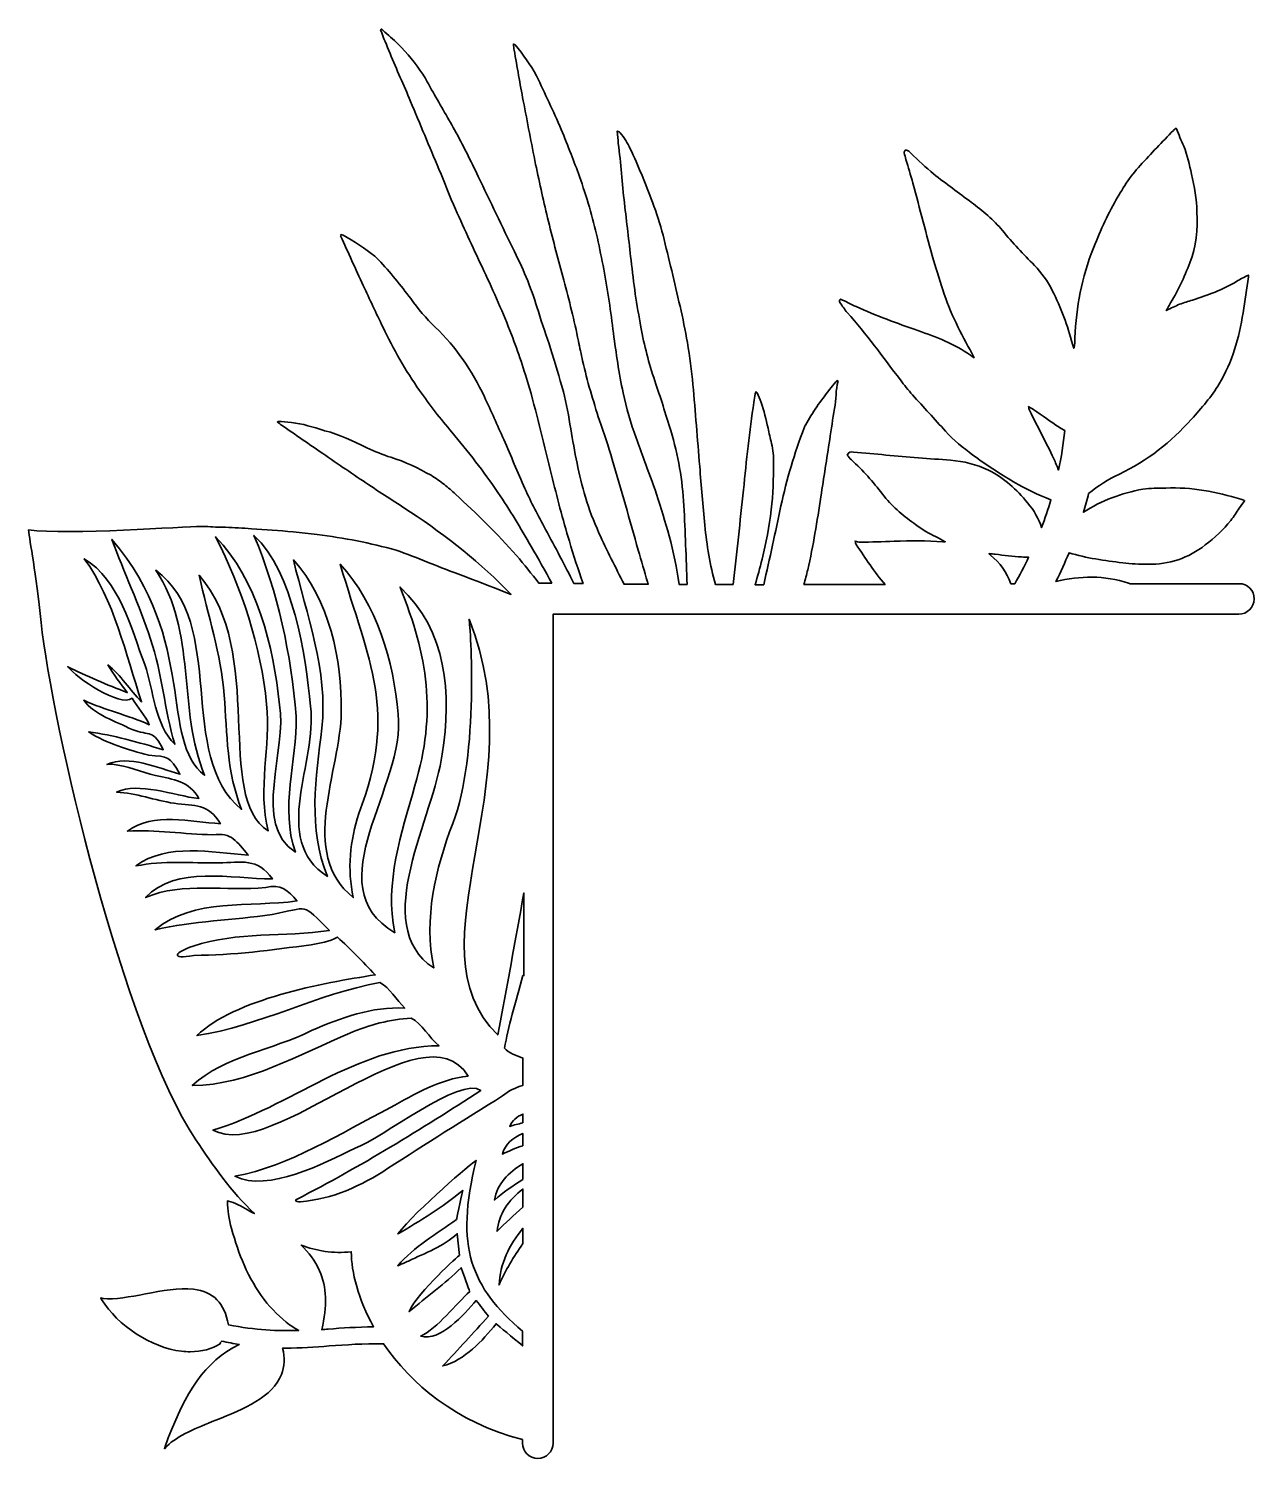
# Model space of a CAD drawing. Header units: millimetres. Extents: x 14 to 238, y 14 to 275.
import ezdxf

# ---------------------------------------------------------------- set-up
doc = ezdxf.new("R2010")
doc.units = ezdxf.units.MM
doc.header["$MEASUREMENT"] = 0
doc.layers.add('Layer 1', color=7, linetype='Continuous', lineweight=0)

msp = doc.modelspace()

# ---------------------------------------------------------------- linework, layer by layer
at = {"layer": 'Layer 1', "color": 18, "lineweight": 35, "true_color": 0x000000}
for points, knots in [([(235.23, 173.46), (235.23, 173.46), (215.37, 173.46), (215.37, 173.46), (215.27, 173.5), (215.19, 173.53), (215.09, 173.57), (210.64, 174.98), (206.23, 174.94), (201.82, 173.85), (202.71, 175.58), (203.48, 177.34), (204.22, 179.11), (207.4, 178.12), (210.71, 177.66), (214, 177.27), (215.51, 177.09), (217.06, 176.99), (218.58, 176.99), (222.46, 176.95), (225.95, 178.12), (229.06, 180.52), (230.79, 181.86), (232.37, 183.3), (233.72, 185), (234.28, 185.7), (234.77, 186.48), (235.27, 187.22), (235.59, 187.64), (235.87, 188.1), (236.22, 188.59), (236.01, 188.7), (235.8, 188.81), (235.55, 188.88), (231.07, 190.18), (226.55, 191.13), (221.86, 190.89), (220.49, 190.82), (219.04, 190.92), (217.7, 190.68), (213.78, 190.01), (210.15, 188.63), (206.83, 186.48), (207.19, 187.61), (207.5, 188.77), (207.79, 189.9), (209.51, 191.31), (211.38, 192.48), (213.4, 193.43), (218.48, 195.86), (222.81, 199.25), (226.55, 203.45), (228.35, 205.49), (230.22, 207.54), (231.6, 209.9), (233.93, 213.89), (235.3, 218.26), (235.94, 222.85), (236.26, 225.04), (236.61, 227.22), (236.96, 229.41), (236.96, 229.48), (236.96, 229.59), (236.93, 229.73), (236.18, 229.34), (235.44, 228.99), (234.74, 228.56), (232.23, 227.05), (229.52, 226.06), (226.73, 225.18), (225.95, 224.93), (225.14, 224.68), (224.37, 224.4), (223.59, 224.08), (222.88, 223.73), (221.93, 223.27), (222.18, 223.66), (222.32, 223.91), (222.46, 224.19), (223.98, 226.69), (225.21, 229.31), (226.27, 231.99), (227.44, 234.95), (227.65, 238.09), (227.54, 241.23), (227.47, 243.56), (227.12, 245.89), (226.55, 248.14), (226.13, 249.87), (225.85, 251.6), (225.14, 253.22), (224.68, 254.28), (224.23, 255.34), (223.73, 256.5), (223.48, 256.33), (223.34, 256.22), (223.24, 256.12), (221.23, 254), (219.18, 251.88), (217.21, 249.73), (215.34, 247.69), (213.85, 245.36), (212.51, 242.92), (210.86, 239.92), (209.48, 236.82), (208.28, 233.61), (206.27, 228.32), (205.42, 222.85), (205.25, 217.24), (205.25, 216.96), (205.21, 216.68), (205.07, 216.39), (205, 216.64), (204.89, 216.89), (204.86, 217.13), (203.94, 220.52), (202.78, 223.8), (201.15, 226.94), (200.27, 228.64), (199.21, 230.15), (197.91, 231.49), (195.9, 233.54), (193.89, 235.62), (192.09, 237.84), (190.46, 239.82), (188.45, 241.44), (186.41, 242.99), (184.11, 244.72), (181.79, 246.38), (179.53, 248.18), (178.08, 249.34), (176.74, 250.68), (175.37, 251.95), (175.19, 252.09), (175.05, 252.31), (174.87, 252.41), (174.73, 252.48), (174.48, 252.55), (174.34, 252.48), (174.24, 252.41), (174.13, 252.13), (174.17, 251.99), (174.24, 251.6), (174.38, 251.21), (174.48, 250.82), (174.91, 249.38), (175.33, 247.93), (175.75, 246.49), (177.02, 241.79), (178.19, 237.1), (179.53, 232.45), (180.73, 228.28), (182, 224.15), (183.97, 220.27), (184.93, 218.4), (185.91, 216.57), (186.9, 214.67), (186.69, 214.81), (186.44, 214.98), (186.23, 215.12), (183.3, 217.21), (180.02, 218.44), (176.67, 219.6), (172.86, 220.94), (169.05, 222.32), (165.38, 223.98), (164.43, 224.4), (163.51, 224.9), (162.56, 225.35), (162.28, 225.18), (162.31, 225), (162.45, 224.75), (162.88, 224.12), (163.27, 223.45), (163.79, 222.88), (167.29, 219), (170.29, 214.77), (173.46, 210.61), (174.17, 209.69), (174.91, 208.77), (175.68, 207.89), (177.66, 205.67), (179.71, 203.48), (181.68, 201.26), (183.16, 199.6), (184.93, 198.23), (186.69, 196.92), (189.05, 195.16), (191.56, 193.57), (194.1, 192.05), (196.29, 190.75), (198.54, 189.69), (200.91, 188.74), (200.41, 187.04), (199.81, 185.35), (199.21, 183.69), (198.65, 185.31), (197.84, 186.83), (196.67, 188.21), (194.63, 190.61), (192.41, 192.76), (189.51, 194.17), (187.33, 195.23), (185, 195.76), (182.63, 195.97), (180.69, 196.14), (178.72, 196.25), (176.74, 196.39), (172.79, 196.74), (168.87, 197.1), (164.92, 197.45), (164.47, 197.48), (164.01, 197.59), (163.79, 196.89), (164.01, 196.64), (164.25, 196.32), (164.54, 196.04), (166.62, 194.13), (168.49, 192.05), (170.22, 189.79), (171.8, 187.68), (173.81, 185.98), (175.93, 184.47), (176.64, 183.97), (177.34, 183.41), (178.12, 182.99), (179.28, 182.32), (180.48, 181.75), (181.65, 181.12), (181.54, 181.12), (181.4, 181.08), (181.22, 181.08), (178.26, 181.36), (175.3, 181.29), (172.33, 181.19), (170.25, 181.12), (168.17, 181.05), (166.09, 181.01), (165.81, 181.01), (165.52, 181.15), (165.21, 181.22), (165.28, 181.01), (165.28, 180.76), (165.42, 180.59), (167.11, 178.12), (168.7, 175.58), (170.67, 173.32), (170.67, 173.32), (155.89, 173.32), (155.89, 173.32), (156.14, 174.2), (156.35, 175.12), (156.56, 176), (157.59, 180.41), (158.29, 184.86), (158.96, 189.3), (159.49, 192.79), (160.06, 196.25), (160.58, 199.74), (160.87, 201.61), (161.11, 203.52), (161.47, 205.39), (161.78, 207.05), (161.64, 208.77), (162.1, 210.4), (162.1, 210.4), (162.07, 210.43), (162, 210.5), (161.89, 210.43), (161.78, 210.36), (161.68, 210.26), (161.29, 209.8), (160.9, 209.34), (160.55, 208.84), (159.77, 207.82), (158.96, 206.8), (158.22, 205.7), (157.48, 204.65), (156.84, 203.52), (156.14, 202.39), (156.03, 202.25), (156, 202.07), (155.93, 201.89), (154.13, 197.24), (152.75, 192.48), (151.69, 187.64), (150.67, 182.84), (149.65, 178.08), (148.55, 173.28), (148.55, 173.28), (146.97, 173.28), (146.97, 173.28), (147.43, 174.8), (147.85, 176.35), (148.24, 177.91), (148.98, 180.87), (149.54, 183.9), (149.93, 186.94), (150.28, 189.76), (150.32, 192.62), (150.35, 195.47), (150.39, 196.67), (150.25, 197.87), (149.97, 199.04), (149.72, 199.95), (149.54, 200.91), (149.33, 201.82), (148.98, 203.41), (148.63, 205), (148.06, 206.52), (147.85, 207.12), (147.6, 207.68), (147.36, 208.28), (147.32, 208.32), (147.25, 208.35), (147.14, 208.46), (147.11, 208.32), (147.04, 208.21), (147, 208.07), (146.9, 207.54), (146.83, 207.05), (146.76, 206.52), (145.91, 201.22), (145.42, 195.9), (144.85, 190.57), (144.25, 184.82), (143.62, 179.07), (142.95, 173.32), (142.95, 173.32), (139.74, 173.32), (139.74, 173.32), (138.75, 176.85), (138.18, 180.48), (137.8, 184.11), (137.44, 187.68), (137.16, 191.28), (136.88, 194.84), (136.45, 199.81), (136.1, 204.79), (135.64, 209.76), (135.4, 212.3), (135.04, 214.88), (134.62, 217.42), (134.27, 219.64), (133.77, 221.86), (133.28, 224.05), (132.29, 228.39), (131.27, 232.69), (130.18, 237), (129.65, 239.04), (128.98, 241.05), (128.27, 243.03), (127.67, 244.72), (126.96, 246.38), (126.29, 248.04), (125.62, 249.63), (124.95, 251.21), (124.21, 252.77), (123.72, 253.82), (123.12, 254.81), (122.34, 255.69), (122.24, 255.8), (122.1, 255.83), (121.85, 255.98), (121.92, 255.16), (121.96, 254.46), (122.03, 253.75), (122.24, 251.92), (122.45, 250.12), (122.63, 248.29), (122.8, 246.45), (122.94, 244.65), (123.15, 242.82), (123.54, 239.36), (123.97, 235.9), (124.35, 232.45), (124.6, 230.4), (124.81, 228.32), (125.13, 226.27), (125.41, 224.26), (125.8, 222.25), (126.15, 220.24), (126.75, 216.92), (127.6, 213.64), (128.69, 210.43), (129.72, 207.43), (130.67, 204.4), (131.59, 201.37), (132.96, 196.89), (133.74, 192.33), (133.98, 187.68), (134.23, 182.88), (134.41, 178.12), (134.58, 173.32), (134.58, 173.32), (133.1, 173.32), (133.1, 173.32), (132.68, 176.32), (132.12, 179.28), (131.3, 182.17), (130.6, 184.71), (129.82, 187.25), (129.01, 189.76), (128.31, 191.88), (127.49, 193.92), (126.75, 196), (126.26, 197.34), (125.77, 198.72), (125.27, 200.06), (124.25, 202.74), (123.51, 205.49), (122.91, 208.28), (122.13, 211.84), (121.64, 215.48), (121.14, 219.11), (120.65, 223.03), (120.12, 226.94), (119.38, 230.79), (118.64, 234.6), (117.86, 238.37), (116.77, 242.11), (116.21, 244.02), (115.57, 245.89), (114.94, 247.72), (114.48, 249.1), (113.91, 250.44), (113.42, 251.78), (112.82, 253.29), (112.25, 254.81), (111.62, 256.29), (110.91, 257.95), (110.17, 259.57), (109.4, 261.2), (108.66, 262.82), (107.91, 264.48), (107.1, 266.07), (106.05, 268.11), (104.67, 269.91), (103.22, 271.71), (103.19, 271.78), (103.05, 271.78), (102.91, 271.85), (102.94, 271.43), (102.98, 271.07), (103.05, 270.76), (103.58, 267.69), (104.1, 264.58), (104.7, 261.51), (105.45, 257.63), (106.19, 253.75), (106.96, 249.91), (107.7, 246.42), (108.44, 242.96), (109.29, 239.5), (110.17, 235.9), (111.13, 232.34), (112.08, 228.78), (113.07, 225.11), (114.02, 221.44), (114.76, 217.7), (115.01, 216.5), (115.25, 215.3), (115.53, 214.1), (116.35, 210.43), (117.44, 206.8), (118.6, 203.24), (119.38, 200.87), (120.23, 198.51), (120.93, 196.11), (122.55, 190.61), (124.11, 185.07), (125.66, 179.56), (126.22, 177.62), (126.79, 175.72), (127.35, 173.78), (127.39, 173.64), (127.46, 173.5), (127.49, 173.36), (127.49, 173.36), (123.08, 173.36), (123.08, 173.36), (121.53, 176.46), (119.91, 179.53), (118.5, 182.7), (117.55, 184.82), (116.7, 186.97), (116.03, 189.23), (114.83, 193.32), (114.05, 197.52), (113.35, 201.72), (112.96, 203.98), (112.64, 206.23), (112.01, 208.46), (111.27, 211.1), (110.49, 213.75), (109.68, 216.36), (108.97, 218.62), (108.13, 220.8), (107.46, 223.06), (106.33, 226.87), (104.85, 230.51), (103.08, 234.03), (100.86, 238.58), (98.67, 243.17), (96.48, 247.72), (95.11, 250.58), (93.73, 253.44), (92.18, 256.19), (90.81, 258.62), (89.39, 261.09), (87.98, 263.53), (87.45, 264.48), (86.96, 265.47), (86.36, 266.38), (85.05, 268.36), (83.57, 270.19), (81.88, 271.85), (81, 272.73), (80.05, 273.51), (79.13, 274.32), (79.02, 274.53), (78.88, 274.67), (78.67, 274.43), (79.23, 273.01), (79.8, 271.57), (80.4, 270.16), (81.63, 267.23), (82.9, 264.34), (84.14, 261.41), (85.87, 257.28), (87.59, 253.15), (89.32, 249.03), (90.35, 246.59), (91.3, 244.12), (92.36, 241.72), (94.02, 237.95), (95.78, 234.21), (97.51, 230.51), (99.31, 226.69), (101.04, 222.81), (102.55, 218.9), (103.79, 215.69), (104.85, 212.41), (105.83, 209.09), (107.35, 203.87), (108.55, 198.58), (109.86, 193.32), (110.84, 189.27), (111.9, 185.21), (113.1, 181.19), (113.88, 178.61), (114.72, 176.04), (115.61, 173.5), (115.61, 173.5), (113.95, 173.5), (113.95, 173.5), (112.25, 176.81), (110.53, 180.09), (108.76, 183.37), (107.42, 185.81), (106.12, 188.28), (104.99, 190.82), (103.68, 193.78), (102.45, 196.78), (101.14, 199.74), (99.98, 202.35), (98.85, 204.96), (97.61, 207.54), (95.36, 212.27), (92.46, 216.57), (88.65, 220.24), (86.99, 221.83), (85.51, 223.59), (84.17, 225.43), (82.34, 227.89), (80.43, 230.29), (78.32, 232.48), (78.1, 232.69), (77.89, 232.94), (77.65, 233.15), (75.81, 234.56), (73.87, 235.9), (71.83, 237), (71.72, 237.07), (71.58, 237.07), (71.44, 237.1), (71.44, 236.96), (71.4, 236.89), (71.4, 236.86), (72.78, 233.86), (74.12, 230.82), (75.53, 227.82), (76.69, 225.32), (77.89, 222.78), (79.09, 220.27), (81.03, 216.25), (83.22, 212.34), (85.8, 208.67), (87.63, 206.06), (89.61, 203.52), (91.69, 201.08), (94.65, 197.56), (97.47, 193.92), (100.08, 190.11), (102.27, 186.9), (104.21, 183.59), (106.15, 180.23), (107.42, 178.05), (108.69, 175.82), (109.89, 173.57), (109.89, 173.57), (107.53, 173.57), (107.53, 173.57), (106.22, 175.26), (104.88, 176.95), (103.47, 178.58), (99.98, 182.56), (96.2, 186.23), (92.32, 189.79), (91.69, 190.39), (91.02, 190.99), (90.31, 191.52), (89.53, 192.12), (88.76, 192.72), (87.88, 193.22), (85.55, 194.52), (83.15, 195.72), (80.57, 196.5), (79.06, 196.96), (77.61, 197.59), (76.16, 198.26), (73.66, 199.39), (71.26, 200.7), (68.54, 201.33), (68.47, 201.33), (68.4, 201.37), (68.33, 201.4), (66.39, 202), (64.45, 202.64), (62.41, 202.85), (61.59, 202.92), (60.78, 202.99), (60.01, 203.06), (59.97, 203.06), (59.97, 203.02), (59.87, 202.92), (60.11, 202.74), (60.36, 202.53), (60.61, 202.39), (63.11, 200.66), (65.65, 198.9), (68.16, 197.17), (70.94, 195.26), (73.73, 193.36), (76.55, 191.49), (79.06, 189.79), (81.63, 188.17), (84.14, 186.51), (90.77, 182.14), (96.98, 177.2), (102.48, 171.49), (97.47, 173.53), (90.31, 176.14), (88.02, 177.06), (87.81, 177.17), (87.56, 177.27), (87.35, 177.34), (87.35, 177.34), (87.35, 177.34), (87.35, 177.34), (87.35, 177.34), (87.35, 177.34), (87.35, 177.34), (85.44, 178.15), (83.5, 178.89), (81.53, 179.56), (76.84, 180.9), (72, 181.79), (67.13, 182.42), (65.69, 182.6), (64.21, 182.77), (62.72, 182.92), (60.18, 183.13), (57.68, 183.3), (55.14, 183.48), (53.55, 183.59), (52, 183.69), (50.41, 183.76), (49.18, 183.76), (47.98, 183.8), (46.74, 183.9), (46.46, 183.9), (46.18, 183.9), (45.86, 183.9), (43.11, 183.9), (21.66, 182.28), (14.5, 183.27), (14.71, 181.12), (15.84, 175.58), (16.79, 166.37), (18.73, 147.92), (31.71, 92), (45.01, 72.04), (48.05, 67.52), (51.51, 62.51), (55.67, 58.6), (55.25, 58.81), (54.86, 59.06), (54.4, 59.3), (53.27, 59.94), (52.11, 60.61), (50.94, 60.89), (50.94, 60.89), (50.76, 60.92), (50.76, 60.92), (50.76, 60.92), (50.76, 60.75), (50.76, 60.75), (50.76, 59.34), (51.05, 57.57), (51.51, 55.88), (52.18, 53.45), (52.92, 51.26), (53.8, 49.25), (55.88, 44.52), (58.67, 40.85), (62.09, 38.35), (62.62, 37.96), (63.18, 37.61), (63.75, 37.32), (59.9, 37.18), (55.92, 37.32), (50.94, 38.35), (50.24, 42.3), (48.19, 44.38), (44.56, 44.8), (41.91, 45.12), (38.81, 44.52), (35.81, 43.96), (32.95, 43.43), (30.23, 42.9), (28.08, 43.14), (28.08, 43.14), (27.66, 43.22), (27.66, 43.22), (27.66, 43.22), (27.8, 42.97), (27.8, 42.97), (30.76, 38.14), (36.9, 34.18), (42.37, 33.51), (42.93, 33.44), (43.46, 33.41), (43.99, 33.41), (46.04, 33.41), (47.91, 33.9), (49.49, 34.92), (49.49, 34.92), (49.42, 35.03), (49.42, 35.03), (49.42, 35.03), (49.42, 35.03), (49.42, 35.03), (49.42, 35.03), (49.71, 35.35), (49.71, 35.35), (50.84, 35.1), (51.89, 34.92), (52.92, 34.75), (46.57, 31.71), (43, 25.65), (39.97, 17.71), (39.79, 17.25), (39.62, 16.79), (39.48, 16.33), (39.48, 16.33), (39.26, 15.73), (39.26, 15.73), (39.26, 15.73), (39.72, 16.19), (39.72, 16.19), (41.7, 18.17), (45.09, 19.51), (48.65, 20.95), (53.76, 23), (59.02, 25.12), (60.61, 29.28), (61.17, 30.73), (61.24, 32.31), (60.82, 34.08), (61, 34.08), (61.17, 34.08), (61.35, 34.08), (64.1, 34.08), (66.67, 34.25), (69.32, 34.47), (72.39, 34.68), (75.53, 34.92), (79.23, 34.89), (84.17, 27.59), (92.39, 20.57), (104.56, 17.39), (104.56, 17.39), (104.56, 16.76), (104.56, 16.76), (104.56, 15.2), (105.8, 13.97), (107.35, 13.97), (108.9, 13.97), (110.14, 15.2), (110.14, 16.76), (110.14, 16.76), (110.14, 20.07), (110.14, 20.07), (110.14, 20.07), (110.14, 167.89), (110.14, 167.89), (110.14, 167.89), (232.83, 167.89), (232.83, 167.89), (232.83, 167.89), (235.16, 167.89), (235.16, 167.89), (236.71, 167.89), (237.95, 169.12), (237.95, 170.67), (238.02, 172.23), (236.78, 173.46), (235.23, 173.46)], [0, 0, 0, 0, 1, 1, 1, 2, 2, 2, 3, 3, 3, 4, 4, 4, 5, 5, 5, 6, 6, 6, 7, 7, 7, 8, 8, 8, 9, 9, 9, 10, 10, 10, 11, 11, 11, 12, 12, 12, 13, 13, 13, 14, 14, 14, 15, 15, 15, 16, 16, 16, 17, 17, 17, 18, 18, 18, 19, 19, 19, 20, 20, 20, 21, 21, 21, 22, 22, 22, 23, 23, 23, 24, 24, 24, 25, 25, 25, 26, 26, 26, 27, 27, 27, 28, 28, 28, 29, 29, 29, 30, 30, 30, 31, 31, 31, 32, 32, 32, 33, 33, 33, 34, 34, 34, 35, 35, 35, 36, 36, 36, 37, 37, 37, 38, 38, 38, 39, 39, 39, 40, 40, 40, 41, 41, 41, 42, 42, 42, 43, 43, 43, 44, 44, 44, 45, 45, 45, 46, 46, 46, 47, 47, 47, 48, 48, 48, 49, 49, 49, 50, 50, 50, 51, 51, 51, 52, 52, 52, 53, 53, 53, 54, 54, 54, 55, 55, 55, 56, 56, 56, 57, 57, 57, 58, 58, 58, 59, 59, 59, 60, 60, 60, 61, 61, 61, 62, 62, 62, 63, 63, 63, 64, 64, 64, 65, 65, 65, 66, 66, 66, 67, 67, 67, 68, 68, 68, 69, 69, 69, 70, 70, 70, 71, 71, 71, 72, 72, 72, 73, 73, 73, 74, 74, 74, 75, 75, 75, 76, 76, 76, 77, 77, 77, 78, 78, 78, 79, 79, 79, 80, 80, 80, 81, 81, 81, 82, 82, 82, 83, 83, 83, 84, 84, 84, 85, 85, 85, 86, 86, 86, 87, 87, 87, 88, 88, 88, 89, 89, 89, 90, 90, 90, 91, 91, 91, 92, 92, 92, 93, 93, 93, 94, 94, 94, 95, 95, 95, 96, 96, 96, 97, 97, 97, 98, 98, 98, 99, 99, 99, 100, 100, 100, 101, 101, 101, 102, 102, 102, 103, 103, 103, 104, 104, 104, 105, 105, 105, 106, 106, 106, 107, 107, 107, 108, 108, 108, 109, 109, 109, 110, 110, 110, 111, 111, 111, 112, 112, 112, 113, 113, 113, 114, 114, 114, 115, 115, 115, 116, 116, 116, 117, 117, 117, 118, 118, 118, 119, 119, 119, 120, 120, 120, 121, 121, 121, 122, 122, 122, 123, 123, 123, 124, 124, 124, 125, 125, 125, 126, 126, 126, 127, 127, 127, 128, 128, 128, 129, 129, 129, 130, 130, 130, 131, 131, 131, 132, 132, 132, 133, 133, 133, 134, 134, 134, 135, 135, 135, 136, 136, 136, 137, 137, 137, 138, 138, 138, 139, 139, 139, 140, 140, 140, 141, 141, 141, 142, 142, 142, 143, 143, 143, 144, 144, 144, 145, 145, 145, 146, 146, 146, 147, 147, 147, 148, 148, 148, 149, 149, 149, 150, 150, 150, 151, 151, 151, 152, 152, 152, 153, 153, 153, 154, 154, 154, 155, 155, 155, 156, 156, 156, 157, 157, 157, 158, 158, 158, 159, 159, 159, 160, 160, 160, 161, 161, 161, 162, 162, 162, 163, 163, 163, 164, 164, 164, 165, 165, 165, 166, 166, 166, 167, 167, 167, 168, 168, 168, 169, 169, 169, 170, 170, 170, 171, 171, 171, 172, 172, 172, 173, 173, 173, 174, 174, 174, 175, 175, 175, 176, 176, 176, 177, 177, 177, 178, 178, 178, 179, 179, 179, 180, 180, 180, 181, 181, 181, 182, 182, 182, 183, 183, 183, 184, 184, 184, 185, 185, 185, 186, 186, 186, 187, 187, 187, 188, 188, 188, 189, 189, 189, 190, 190, 190, 191, 191, 191, 192, 192, 192, 193, 193, 193, 194, 194, 194, 195, 195, 195, 196, 196, 196, 197, 197, 197, 198, 198, 198, 199, 199, 199, 200, 200, 200, 201, 201, 201, 202, 202, 202, 203, 203, 203, 204, 204, 204, 205, 205, 205, 206, 206, 206, 207, 207, 207, 208, 208, 208, 209, 209, 209, 210, 210, 210, 211, 211, 211, 212, 212, 212, 213, 213, 213, 214, 214, 214, 215, 215, 215, 216, 216, 216, 217, 217, 217, 218, 218, 218, 219, 219, 219, 220, 220, 220, 221, 221, 221, 222, 222, 222, 223, 223, 223, 224, 224, 224, 225, 225, 225, 226, 226, 226, 227, 227, 227, 228, 228, 228, 229, 229, 229, 230, 230, 230, 231, 231, 231, 232, 232, 232, 233, 233, 233, 234, 234, 234, 235, 235, 235, 236, 236, 236, 237, 237, 237, 238, 238, 238, 239, 239, 239, 240, 240, 240, 241, 241, 241, 242, 242, 242, 243, 243, 243, 244, 244, 244, 245, 245, 245, 246, 246, 246, 247, 247, 247, 248, 248, 248, 249, 249, 249, 250, 250, 250, 251, 251, 251, 252, 252, 252, 253, 253, 253, 254, 254, 254, 255, 255, 255, 256, 256, 256, 257, 257, 257, 258, 258, 258, 259, 259, 259, 260, 260, 260, 261, 261, 261, 262, 262, 262, 263, 263, 263, 264, 264, 264, 265, 265, 265, 266, 266, 266, 267, 267, 267, 268, 268, 268, 269, 269, 269, 270, 270, 270, 271, 271, 271, 272, 272, 272, 273, 273, 273, 274, 274, 274, 275, 275, 275, 276, 276, 276, 276]), ([(197.03, 205.07), (196.92, 205.25), (196.85, 205.46), (196.85, 205.74), (197.17, 205.56), (197.48, 205.39), (197.77, 205.18), (199.32, 204.12), (200.84, 203.02), (202.42, 202), (202.74, 201.79), (203.09, 201.58), (203.45, 201.37), (203.2, 198.93), (202.81, 196.53), (202.28, 194.17), (202.04, 194.87), (201.75, 195.58), (201.44, 196.25), (200.02, 199.25), (198.47, 202.14), (197.03, 205.07)], [0, 0, 0, 0, 1, 1, 1, 2, 2, 2, 3, 3, 3, 4, 4, 4, 5, 5, 5, 6, 6, 6, 7, 7, 7, 7]), ([(104.63, 101.99), (103.29, 97.16), (101.92, 92.53), (101.28, 88.79), (102.09, 87.81), (103.43, 87.45), (104.63, 86.96), (104.63, 86.96), (104.63, 81.99), (104.63, 81.99), (103.29, 81.56), (101.99, 81.03), (100.93, 80.05), (93.91, 75.74), (86.92, 71.3), (79.97, 66.82), (75.25, 63.68), (69.78, 61.21), (64.1, 60.78), (63.61, 60.68), (62.72, 60.92), (63.46, 61.24), (75.04, 67.17), (86.04, 74.01), (96.94, 81.03), (93.42, 83.86), (78.78, 72.21), (74.05, 70.52), (68.3, 67.77), (58.17, 62.44), (52.11, 65.41), (62.19, 67.27), (71.37, 73.31), (80.47, 77.93), (84.95, 80.4), (89.43, 83.11), (94.65, 83.68), (86.57, 96.94), (59.09, 67.7), (48.12, 73.84), (62.16, 78), (74.22, 89.08), (89.36, 89.22), (87.49, 90.7), (86.25, 93.17), (84.28, 94.26), (80.4, 93.98), (76.62, 93.06), (73.1, 91.51), (63.82, 87.7), (54.61, 82.06), (44.34, 81.95), (50.34, 87.45), (58.95, 88.37), (66.08, 91.97), (71.44, 94.3), (77.12, 96.41), (83.08, 96.06), (81.6, 97.51), (80.36, 99.87), (78.56, 100.72), (67.1, 98.67), (56.62, 92.82), (45.19, 91.05), (52.03, 97.72), (68.23, 100.68), (77.72, 102.13), (75.46, 104.56), (73.2, 106.86), (70.8, 109.01), (69.29, 108.2), (67.63, 107.88), (66, 107.63), (58.91, 106.68), (51.79, 105.69), (44.63, 105.69), (40.25, 104.88), (41.1, 106.22), (44.52, 107.39), (52.53, 110.07), (61.14, 108.97), (69.36, 110.24), (64.28, 115.39), (65.65, 114.41), (58.91, 113.17), (51.82, 112.04), (44.52, 112.04), (37.57, 110.35), (44.59, 116.21), (54.89, 114.41), (63.43, 115.61), (61.95, 117.51), (60.36, 118.78), (57.75, 118.07), (50.52, 117.26), (42.69, 119.2), (35.84, 116.24), (41.35, 122.13), (51.54, 119.63), (58.95, 119.63), (56.23, 123.58), (53.34, 122.59), (49.14, 122.55), (44.13, 122.48), (39.02, 123.01), (34.08, 121.99), (39.76, 126.29), (47.91, 124.39), (54.54, 123.97), (52.49, 126.4), (51.51, 128.16), (48.08, 127.67), (42.9, 127.78), (37.64, 128.66), (32.53, 128.34), (37.29, 131.83), (43.99, 130.07), (49.49, 129.68), (47.27, 133.42), (44.87, 132.89), (41.03, 133.42), (37.5, 133.98), (34.11, 135.25), (30.55, 135.47), (34.54, 137.37), (40.92, 134.83), (45.54, 134.27), (43.85, 137.51), (40.85, 137.76), (37.64, 138.5), (35, 139.14), (32.49, 140.23), (29.77, 140.55), (29.46, 140.58), (29.17, 140.55), (28.79, 140.51), (32.77, 142.31), (37.99, 139.88), (42.09, 138.71), (40.18, 142.06), (39.97, 141.89), (36.41, 142.17), (32.67, 143.19), (28.75, 144.29), (25.47, 146.44), (29.85, 145.87), (34.64, 144.5), (39.05, 143.19), (37.36, 146.79), (36.55, 145.73), (33.37, 146.86), (30.41, 148.41), (26.49, 149.47), (24.55, 152.22), (28.47, 150.39), (32.6, 149.51), (36.51, 147.74), (35.81, 149.33), (34.36, 150.95), (33.37, 152.58), (31.12, 150.85), (23.18, 156.35), (21.63, 158.33), (24.98, 156.63), (28.86, 155.01), (32.49, 153.6), (31.29, 155.26), (29.99, 156.84), (28.96, 158.64), (31.29, 156.81), (32.98, 154.06), (35.1, 151.91), (32.21, 160.69), (30.09, 170.43), (24.66, 178.01), (31.04, 174.06), (33.2, 165.42), (35.67, 158.71), (37.39, 153.85), (37.43, 147.85), (41.17, 144.18), (39.23, 150.46), (38.91, 157.16), (36.72, 163.37), (34.75, 169.55), (31.82, 175.58), (29.7, 181.54), (45.37, 163.12), (38.31, 144.74), (46.6, 138.54), (41.59, 150.46), (45.23, 164.92), (37.68, 175.9), (50.87, 166.33), (41.31, 142.13), (53.34, 132.29), (50.62, 138.96), (50.69, 146.12), (50.17, 153.14), (49.57, 160.58), (47.2, 167.78), (45.58, 175.01), (57.82, 161.15), (48.37, 134.58), (58.17, 128.38), (56.23, 136), (58.7, 143.83), (57.89, 151.52), (56.87, 162.07), (53.38, 172.65), (48.58, 182), (56.2, 174.27), (59.13, 162), (60.25, 151.38), (61.7, 143.4), (55.17, 129.4), (63.15, 124.53), (60.29, 132.61), (63.43, 141.01), (63.29, 149.3), (62.41, 160.44), (59.94, 171.98), (55.6, 182.25), (62.79, 175.51), (64.95, 160.69), (65.9, 151.09), (67.27, 141.11), (58.46, 126.79), (69, 120.09), (65.37, 128.83), (66.89, 138.04), (67.98, 147.11), (69.11, 157.55), (65.19, 167.85), (62.79, 177.8), (69.29, 170.57), (71.68, 159.63), (71.51, 150.07), (71.4, 139.28), (63.61, 124.32), (73.7, 116.24), (72.57, 121.39), (73.1, 126.58), (74.72, 131.55), (81.84, 150.21), (76.62, 159.1), (71.33, 176.99), (77.93, 169.83), (81.1, 159.28), (81.88, 149.68), (83.43, 136.7), (66.67, 118.39), (81.28, 109.82), (79.37, 118.96), (82.48, 127.92), (84.95, 136.67), (88.9, 149.97), (87.35, 160.13), (82.23, 172.83), (90.73, 164.96), (91.72, 153.39), (89.89, 142.38), (88.58, 131.2), (76.45, 111.3), (88.37, 103.4), (86.54, 112.43), (88.65, 121.46), (91.86, 129.75), (96.7, 142.35), (95.04, 165.52), (94.83, 166.97), (107.17, 136.77), (83.54, 107.42), (100.05, 91.19), (101.67, 99.8), (103.29, 108.44), (104.81, 117.09), (104.81, 117.09), (104.81, 101.99), (104.81, 101.99), (104.81, 101.99), (104.63, 101.99), (104.63, 101.99), (104.63, 101.99), (104.63, 101.99), (104.63, 101.99)], [0, 0, 0, 0, 1, 1, 1, 2, 2, 2, 3, 3, 3, 4, 4, 4, 5, 5, 5, 6, 6, 6, 7, 7, 7, 8, 8, 8, 9, 9, 9, 10, 10, 10, 11, 11, 11, 12, 12, 12, 13, 13, 13, 14, 14, 14, 15, 15, 15, 16, 16, 16, 17, 17, 17, 18, 18, 18, 19, 19, 19, 20, 20, 20, 21, 21, 21, 22, 22, 22, 23, 23, 23, 24, 24, 24, 25, 25, 25, 26, 26, 26, 27, 27, 27, 28, 28, 28, 29, 29, 29, 30, 30, 30, 31, 31, 31, 32, 32, 32, 33, 33, 33, 34, 34, 34, 35, 35, 35, 36, 36, 36, 37, 37, 37, 38, 38, 38, 39, 39, 39, 40, 40, 40, 41, 41, 41, 42, 42, 42, 43, 43, 43, 44, 44, 44, 45, 45, 45, 46, 46, 46, 47, 47, 47, 48, 48, 48, 49, 49, 49, 50, 50, 50, 51, 51, 51, 52, 52, 52, 53, 53, 53, 54, 54, 54, 55, 55, 55, 56, 56, 56, 57, 57, 57, 58, 58, 58, 59, 59, 59, 60, 60, 60, 61, 61, 61, 62, 62, 62, 63, 63, 63, 64, 64, 64, 65, 65, 65, 66, 66, 66, 67, 67, 67, 68, 68, 68, 69, 69, 69, 70, 70, 70, 71, 71, 71, 72, 72, 72, 73, 73, 73, 74, 74, 74, 75, 75, 75, 76, 76, 76, 77, 77, 77, 78, 78, 78, 79, 79, 79, 80, 80, 80, 81, 81, 81, 82, 82, 82, 83, 83, 83, 84, 84, 84, 85, 85, 85, 86, 86, 86, 87, 87, 87, 88, 88, 88, 89, 89, 89, 90, 90, 90, 91, 91, 91, 92, 92, 92, 93, 93, 93, 94, 94, 94, 95, 95, 95, 95]), ([(193.6, 173.46), (192.86, 175.47), (191.7, 177.27), (189.87, 178.65), (189.79, 178.68), (189.79, 178.79), (189.65, 178.96), (190.08, 178.93), (190.43, 178.86), (190.75, 178.82), (192.37, 178.65), (193.96, 178.44), (195.58, 178.33), (196, 178.29), (196.43, 178.29), (196.85, 178.29), (196.07, 176.64), (195.23, 175.01), (194.31, 173.43), (194.31, 173.43), (193.6, 173.46), (193.6, 173.46), (193.6, 173.46), (193.6, 173.46), (193.6, 173.46)], [0, 0, 0, 0, 1, 1, 1, 2, 2, 2, 3, 3, 3, 4, 4, 4, 5, 5, 5, 6, 6, 6, 7, 7, 7, 8, 8, 8, 8]), ([(104.63, 75.14), (103.82, 74.97), (103.01, 74.75), (102.24, 74.51), (102.66, 75.57), (103.54, 76.27), (104.63, 76.76), (104.63, 76.76), (104.63, 75.14), (104.63, 75.14)], [0, 0, 0, 0, 1, 1, 1, 2, 2, 2, 3, 3, 3, 3]), ([(104.63, 70.98), (103.33, 70.56), (102.09, 70.03), (100.89, 69.46), (101.39, 71.3), (102.83, 72.46), (104.63, 73.2), (104.63, 73.2), (104.63, 70.98), (104.63, 70.98)], [0, 0, 0, 0, 1, 1, 1, 2, 2, 2, 3, 3, 3, 3]), ([(104.63, 34.5), (102.66, 36.12), (100.37, 37.99), (99.73, 38.52), (97.23, 35.38), (94.02, 31.89), (90.03, 30.83), (92.85, 33.87), (95.6, 36.83), (98.35, 39.9), (97.61, 40.82), (96.91, 41.77), (96.1, 42.76), (93.87, 40.25), (89.57, 35.17), (86.01, 36.27), (89.01, 37.68), (92.53, 42.23), (94.93, 44.38), (94.93, 44.38), (94.23, 46.43), (93.35, 48.72), (90.38, 45.79), (87.07, 43.43), (83.89, 40.75), (85.55, 44.49), (93.06, 50.98), (93.06, 50.98), (93.06, 50.98), (92.67, 54.93), (92.67, 54.93), (90.1, 52.6), (86.85, 51.44), (83.75, 49.95), (83.11, 49.67), (82.44, 49.39), (81.81, 49.11), (84.81, 52.53), (88.86, 54.89), (92.53, 57.54), (92.53, 57.54), (93.31, 61.1), (93.66, 62.83), (89.96, 59.76), (85.94, 57.29), (81.84, 54.89), (85.34, 59.44), (95.36, 67.87), (96.1, 68.3), (92.15, 52.42), (95.21, 45.16), (104.56, 37.18), (104.56, 37.18), (104.56, 34.5), (104.56, 34.5), (104.56, 34.5), (104.63, 34.5), (104.63, 34.5), (104.63, 34.5), (104.63, 34.5), (104.63, 34.5)], [0, 0, 0, 0, 1, 1, 1, 2, 2, 2, 3, 3, 3, 4, 4, 4, 5, 5, 5, 6, 6, 6, 7, 7, 7, 8, 8, 8, 9, 9, 9, 10, 10, 10, 11, 11, 11, 12, 12, 12, 13, 13, 13, 14, 14, 14, 15, 15, 15, 16, 16, 16, 17, 17, 17, 18, 18, 18, 19, 19, 19, 20, 20, 20, 20]), ([(104.63, 64.81), (102.76, 63.71), (101.04, 62.44), (99.45, 61.07), (99.91, 63.96), (101.99, 66.15), (104.63, 67.7), (104.63, 67.7), (104.63, 64.81), (104.63, 64.81)], [0, 0, 0, 0, 1, 1, 1, 2, 2, 2, 3, 3, 3, 3]), ([(104.63, 59.76), (102.98, 58.35), (101.42, 56.83), (99.94, 55.39), (100.15, 58.46), (102.06, 61.1), (104.63, 63.08), (104.63, 63.08), (104.63, 59.76), (104.63, 59.76)], [0, 0, 0, 0, 1, 1, 1, 2, 2, 2, 3, 3, 3, 3]), ([(104.63, 53.13), (102.91, 50.76), (101.46, 48.22), (100.29, 45.61), (100.47, 49.39), (102.16, 52.92), (104.63, 55.92), (104.63, 55.92), (104.63, 53.13), (104.63, 53.13)], [0, 0, 0, 0, 1, 1, 1, 2, 2, 2, 3, 3, 3, 3]), ([(69.14, 37.54), (68.72, 37.5), (68.33, 37.47), (67.95, 37.43), (69, 41.77), (68.86, 45.26), (67.56, 48.19), (66.75, 49.99), (65.58, 51.54), (64.21, 52.88), (66.99, 51.79), (69.99, 51.29), (73.34, 51.65), (73.34, 47.94), (74.61, 43), (77.4, 37.96), (74.37, 37.92), (71.72, 37.75), (69.14, 37.54)], [0, 0, 0, 0, 1, 1, 1, 2, 2, 2, 3, 3, 3, 4, 4, 4, 5, 5, 5, 6, 6, 6, 6])]:
    msp.add_open_spline(points, degree=3, knots=knots, dxfattribs=at)

doc.saveas('drawing.dxf')
